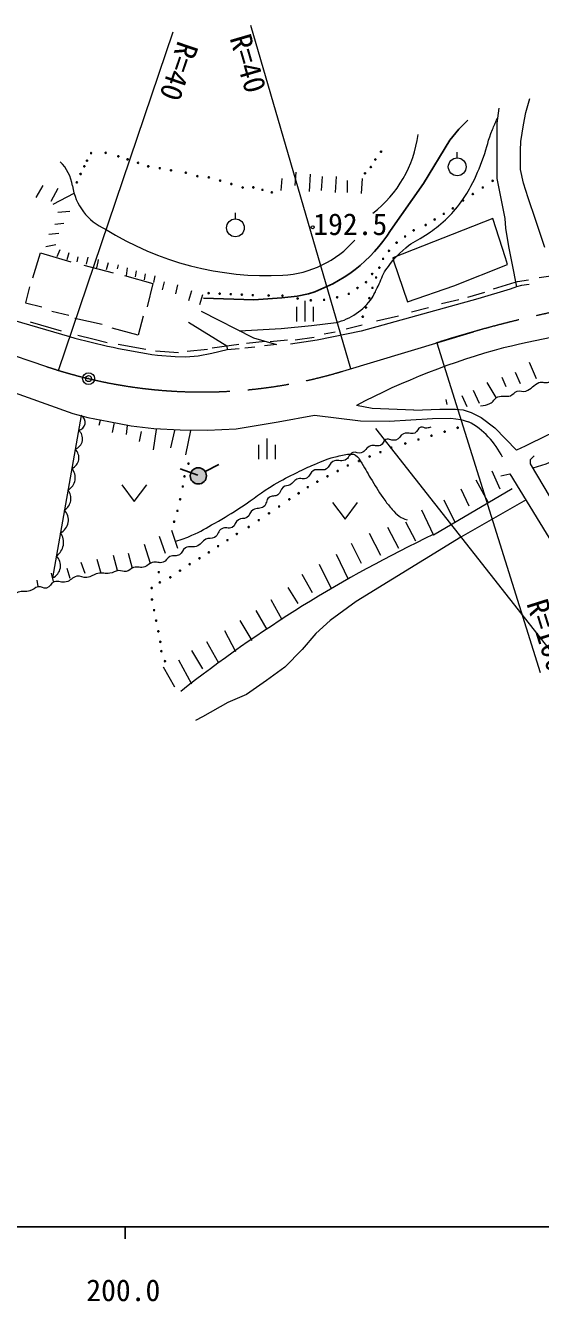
# Model space of a CAD drawing. Units: millimetres, scale not verified. Extents: x 40000 to 680000, y 20000 to 380000.
# Drawn here: x 259604 to 302992, y 198715 to 306219 of the extents above; entities that cross this region are included whole.
import ezdxf
from ezdxf.enums import TextEntityAlignment as Align

# ---------------------------------------------------------------- set-up
doc = ezdxf.new("R2010")
doc.units = ezdxf.units.MM
doc.header["$LTSCALE"] = 1000
doc.header["$PDMODE"] = 32
doc.header["$PDSIZE"] = 500
doc.linetypes.add('CHAIN', pattern=[18.5, 12, -1.5, 3.5, -1.5])
for name, color, linetype, lineweight in [('M-BGD', 7, 'Continuous', 13), ('M-BMK', 2, 'CHAIN', 13), ('M-BMK-SRVR', 3, 'Continuous', 13), ('M-STR-HTXT', 7, 'Continuous', 13), ('M-TTL-BAND', 7, 'Continuous', 25)]:
    doc.layers.add(name, color=color, linetype=linetype, lineweight=lineweight)
doc.styles.add('ＭＳ ゴシック', font='')
doc.styles.get('ＭＳ ゴシック').set_extended_font_data('MS Gothic')

msp = doc.modelspace()

# ---------------------------------------------------------------- hatches: boundary and pattern name
at = {"layer": 'M-BGD'}
msp.add_hatch(color=256, dxfattribs=at).paths.add_polyline_path([(274837, 268178, 0.97359), (273491, 268406, 0.01338), (273485, 268370, 0.41421), (274065, 267598, 0.41421)])

# ---------------------------------------------------------------- linework, layer by layer
for p, q in [((301763, 298878), (302090, 300074)), ((301559, 297850), (301763, 298878)), ((301348, 296454), (301559, 297850)), ((301298, 295676), (301348, 296454)), ((301320, 294088), (301298, 295676)), ((295978, 295061), (295978, 295561)), ((282390, 293850), (282305, 292749)), ((283575, 293681), (283490, 292241)), ((284591, 293511), (284506, 292326)), ((285776, 293511), (285692, 292157)), ((301549, 292941), (301320, 294088)), ((261054, 292749), (260461, 291733)), ((262324, 292495), (261731, 291395)), ((281204, 293342), (281120, 292326)), ((286708, 293173), (286708, 292157)), ((287978, 293342), (287893, 292072)), ((301945, 291702), (301549, 292941)), ((263678, 292072), (261900, 291141)), ((302600, 289800), (301945, 291702)), ((263340, 290548), (262324, 290463)), ((277287, 289926), (277287, 290426)), ((262832, 289532), (262070, 289447)), ((300000, 289955), (300046, 289145)), ((303367, 287518), (302600, 289800)), ((262408, 288685), (261562, 288601)), ((300046, 289145), (300285, 287603)), ((262154, 287754), (261308, 287585)), ((262493, 287331), (262239, 286738)), ((263255, 287077), (263086, 286484)), ((300285, 287603), (300565, 286185)), ((264017, 286738), (263932, 286315)), ((264510, 286036), (266984, 285370)), ((264858, 286714), (264717, 286103)), ((266557, 286230), (266388, 285637)), ((267404, 286061), (267319, 285722)), ((300565, 286185), (300982, 284194)), ((267947, 285145), (270321, 284497)), ((268166, 285807), (268081, 285129)), ((268928, 285553), (268843, 285045)), ((269690, 285299), (269605, 284791)), ((270507, 285136), (270393, 284566)), ((302889, 284997), (304650, 285249)), ((270321, 284497), (269862, 282507)), ((271298, 284621), (271129, 283944)), ((272399, 284367), (272230, 283605)), ((273584, 283859), (273330, 283013)), ((301064, 284650), (301983, 284794)), ((253226, 282942), (263297, 280007)), ((274516, 283521), (274262, 282674)), ((283166, 281283), (283166, 283033)), ((296106, 283097), (294666, 282759)), ((298271, 283719), (296845, 283298)), ((261816, 282166), (263255, 281827)), ((274396, 282148), (278801, 279893)), ((282466, 281283), (282466, 282508)), ((283866, 281283), (283866, 282508)), ((291026, 281743), (289163, 281319)), ((293566, 282420), (292126, 282081)), ((259992, 281263), (262595, 280486)), ((263763, 281573), (266049, 281065)), ((273330, 281235), (276556, 279230)), ((277621, 280497), (281158, 280686)), ((281158, 280686), (283695, 280938)), ((283695, 280938), (285765, 281195)), ((287978, 280981), (286623, 280642)), ((279797, 279607), (278216, 279430)), ((278801, 279893), (280747, 279335)), ((280207, 279606), (281690, 279724)), ((282313, 279737), (283933, 279955)), ((285692, 280388), (284760, 280219)), ((267404, 279372), (269732, 278960)), ((270547, 278810), (272482, 278665)), ((270727, 278437), (272200, 278319)), ((274938, 278928), (273229, 278752)), ((274138, 278387), (275302, 278602)), ((275302, 278602), (276601, 278931)), ((277585, 279330), (275317, 279039)), ((276556, 279230), (276601, 278931)), ((276601, 278931), (277597, 279012)), ((278918, 279118), (278086, 279037)), ((280747, 279335), (279743, 279218)), ((272200, 278319), (273102, 278312)), ((273102, 278312), (274138, 278387)), ((302032, 277848), (302625, 276493)), ((299746, 276578), (300085, 275816)), ((300847, 277001), (301270, 276070)), ((297312, 275485), (297831, 274406)), ((298476, 276155), (299238, 274885)), ((295005, 274715), (295090, 274292)), ((296360, 275054), (296783, 274123)), ((264301, 273350), (261879, 259676)), ((263594, 273530), (264867, 273206)), ((264867, 273206), (266624, 272851)), ((280901, 272833), (283948, 273403)), ((283948, 273403), (287837, 272904)), ((290230, 272886), (293884, 273101)), ((292311, 273804), (294517, 273907)), ((293884, 273101), (295436, 273129)), ((294517, 273907), (295825, 273907)), ((295436, 273129), (296277, 273035)), ((295825, 273907), (296487, 273826)), ((296487, 273826), (297152, 273618)), ((297152, 273618), (298000, 273188)), ((298000, 273188), (299146, 272321)), ((265880, 272937), (265795, 272514)), ((266624, 272851), (268503, 272505)), ((267065, 272768), (266896, 271921)), ((268166, 272514), (268081, 271752)), ((268503, 272505), (270428, 272280)), ((269351, 272006), (269182, 271159)), ((270621, 272175), (270367, 270482)), ((270428, 272280), (272634, 272159)), ((272145, 272091), (271806, 270651)), ((272634, 272159), (274924, 272140)), ((273500, 272091), (273076, 270059)), ((274924, 272140), (277349, 272244)), ((277349, 272244), (280901, 272833)), ((287837, 272904), (290230, 272886)), ((296277, 273035), (296928, 272840)), ((299146, 272321), (300974, 270454)), ((279963, 269671), (279963, 271421)), ((279263, 269671), (279263, 270896)), ((280663, 269671), (280663, 270896)), ((301690, 270787), (300974, 270454)), ((297545, 267942), (298561, 266079)), ((298900, 268704), (299577, 267180)), ((267720, 267522), (268770, 266122)), ((268770, 266122), (269820, 267522)), ((300593, 267180), (293989, 263285)), ((296275, 267180), (296952, 265741)), ((285480, 266039), (286530, 264639)), ((286530, 264639), (287580, 266039)), ((294836, 266249), (295767, 264386)), ((292973, 265402), (293989, 263285)), ((271891, 263709), (272399, 262185)), ((288570, 263455), (289502, 261592)), ((290094, 263963), (291026, 262185)), ((291614, 264406), (292464, 262789)), ((269605, 262523), (270113, 260915)), ((270875, 263201), (271383, 261761)), ((287046, 262608), (287893, 260915)), ((265626, 261253), (265964, 260068)), ((266980, 261592), (267319, 260322)), ((268250, 261761), (268589, 260491)), ((285776, 261677), (286792, 259560)), ((263086, 260491), (263340, 259645)), ((264271, 260999), (264610, 260068)), ((284337, 260830), (285353, 258798)), ((260546, 259475), (260630, 258967)), ((261769, 260066), (261930, 259385)), ((282898, 259983), (283744, 258459)), ((281712, 258883), (282559, 257528)), ((279003, 256935), (279934, 255327)), ((280273, 257867), (281204, 256173)), ((277648, 256089), (278664, 254395)), ((285268, 256089), (284052, 254989)), ((276378, 255242), (277310, 253464)), ((284052, 254989), (282917, 253643)), ((274854, 254311), (275870, 252533)), ((272484, 252787), (273584, 250755)), ((273584, 253549), (274516, 252025)), ((282917, 253643), (281445, 252157)), ((271214, 252194), (272145, 250501)), ((281445, 252157), (279916, 251021)), ((279916, 251021), (278213, 249864)), ((278213, 249864), (276657, 249191)), ((276657, 249191), (274516, 247961)), ((274516, 247961), (273931, 247660))]:
    msp.add_line(p, q, dxfattribs=at)
at = {"layer": 'M-BGD', "lineweight": 25}
for p, q in [((281195, 283267), (282482, 283423)), ((282482, 283423), (283440, 283607)), ((272638, 268866), (274135, 268341)), ((274736, 268642), (275901, 269224))]:
    msp.add_line(p, q, dxfattribs=at)
at = {"layer": 'M-BGD'}
for points in [[(299492, 299269), (299323, 297999), (299323, 293342), (300000, 289955)], [(260207, 284960), (260856, 287070), (263424, 286315)], [(265626, 285807), (265712, 286322), (265754, 286499)], [(259953, 284198), (259614, 282843), (260969, 282505)], [(302030, 284412), (301399, 284318), (300982, 284194), (300436, 284019), (297714, 283182), (287893, 280473), (284168, 279711), (281937, 279366)], [(299045, 284022), (300872, 284594), (301064, 284650)], [(269520, 281743), (269097, 280134), (266896, 280727)], [(240310, 281065), (240903, 281658), (263594, 273530)], [(264017, 280134), (265268, 279820), (266481, 279502)], [(292311, 273804), (288824, 273953), (287488, 274210)], [(302371, 268958), (303472, 269297), (310838, 272599)], [(302456, 269974), (302117, 269635), (302117, 269297), (313378, 250331), (314224, 250501)], [(299662, 268281), (300424, 268450), (306012, 259306), (311684, 249400), (311346, 248892)], [(301778, 266249), (296275, 263116), (287470, 257697), (285268, 256089)]]:
    msp.add_lwpolyline(points, dxfattribs=at)
at = {"layer": 'M-BGD', "lineweight": 25}
for points in [[(296868, 298253), (296106, 297491), (295344, 296559), (293142, 292919), (290350, 288944)], [(274604, 283257), (278834, 283097), (281195, 283267)]]:
    msp.add_lwpolyline(points, dxfattribs=at)
at = {"layer": 'M-BGD'}
msp.add_lwpolyline([(290544, 286650), (290613, 286387), (291788, 282928), (295682, 284283), (300214, 286094), (300047, 286645), (298984, 289955)], close=True, dxfattribs=at)
at = {"layer": 'M-BGD', "lineweight": 25}
for centre, radius in [((289562, 295589), 50), ((264786, 294836), 50), ((265132, 295471), 50), ((266357, 295499), 50), ((267419, 295203), 50), ((268204, 294949), 50), ((269075, 294655), 50), ((289076, 294935), 50), ((264244, 293705), 50), ((264562, 294359), 50), ((269945, 294360), 50), ((270918, 294194), 50), ((271858, 294020), 50), ((273107, 293824), 50), ((274077, 293529), 50), ((288207, 293767), 50), ((288702, 294300), 50), ((263927, 293013), 50), ((275048, 293430), 50), ((275999, 293146), 50), ((276949, 292862), 50), ((277900, 292577), 50), ((278796, 292579), 50), ((279577, 292373), 50), ((298131, 292576), 50), ((298965, 293129), 50), ((280357, 292166), 50), ((296464, 291471), 50), ((297297, 292024), 50), ((294849, 290349), 50), ((295614, 290818), 50), ((293319, 289411), 50), ((294084, 289880), 50), ((291586, 288442), 50), ((292303, 288958), 50), ((290230, 287242), 50), ((290869, 287927), 50), ((289741, 286567), 50), ((288816, 285278), 50), ((289154, 284988), 50), ((289411, 285820), 50), ((287570, 284103), 50), ((288291, 284589), 50), ((288843, 284112), 50), ((275039, 283669), 50), ((275968, 283626), 50), ((276897, 283582), 50), ((277827, 283539), 50), ((278756, 283496), 50), ((280094, 283473), 50), ((281258, 283460), 50), ((282538, 283213), 50), ((283637, 283072), 50), ((284762, 283111), 50), ((285864, 283316), 50), ((286848, 283617), 50), ((288570, 283242), 50), ((288018, 281691), 50), ((288294, 282466), 50), ((294917, 271998), 50), ((296021, 272330), 50), ((291606, 271002), 50), ((292710, 271334), 50), ((293814, 271666), 50), ((288604, 269905), 50), ((289507, 270277), 50), ((290410, 270650), 50), ((273340, 269303), 50), ((274161, 268274), 683), ((286758, 269144), 50), ((287701, 269533), 50), ((273004, 268239), 50), ((284196, 267781), 50), ((285050, 268235), 50), ((285904, 268689), 50), ((272865, 267383), 50), ((282612, 266811), 50), ((283386, 267321), 50), ((272635, 266293), 50), ((280979, 265692), 50), ((281838, 266302), 50), ((272127, 264410), 50), ((272407, 265335), 50), ((279263, 264545), 50), ((280121, 265119), 50), ((277402, 263372), 50), ((278404, 263972), 50), ((275835, 262347), 50), ((276619, 262859), 50), ((274267, 261322), 50), ((275051, 261835), 50), ((270840, 260157), 50), ((272619, 260285), 50), ((273430, 260840), 50), ((270927, 259307), 50), ((271809, 259730), 50), ((270236, 258828), 50), ((270254, 257864), 50), ((270441, 256962), 50), ((270616, 256072), 50), ((270791, 255183), 50), ((270967, 254294), 50), ((271043, 253508), 50), ((271361, 252665), 50)]:
    msp.add_circle(centre, radius, dxfattribs=at)
at = {"layer": 'M-BGD'}
for centre, radius in [((295978, 294311), 750), ((277287, 289176), 750), ((283799, 289219), 121)]:
    msp.add_circle(centre, radius, dxfattribs=at)
for centre, radius, start, end in [((282910, 298258), 9844, 307.23442, 352.8023), ((260017, 292210), 3570, 8.00999, 45.12012), ((268273, 293438), 4778, 188.80336, 246.20492), ((279967, 310762), 25617, 237.87788, 272.93262), ((280805, 293848), 8682, 273.12026, 318.85417), ((284537, 286264), 5216, 283.60876, 324.86364), ((326897, 166278), 115968, 98.07073, 103.4687), ((279579, 338700), 60910, 254.49604, 261.64356), ((315287, 221378), 59699, 104.94966, 117.75258), ((334782, 204140), 74411, 107.74586, 116.40583), ((263971, 272776), 662, 279.74641, 60.16644), ((263463, 271407), 948, 290.79359, 49.11927), ((293693, 266884), 6778, 25.9249, 61.48885), ((263112, 269809), 990, 293.90763, 46.00523), ((262599, 268133), 1196, 299.76339, 40.14946), ((262262, 266384), 1170, 302.55617, 37.35669), ((262008, 264560), 1218, 296.47882, 43.43403), ((261461, 262669), 1353, 303.57118, 36.34167), ((342503, 161501), 112811, 115.49435, 128.2287), ((261415, 260720), 1143, 293.95769, 45.95516)]:
    msp.add_arc(centre, radius, start, end, dxfattribs=at)
at = {"layer": 'M-BGD', "lineweight": 25}
msp.add_arc((279573, 295756), 12750, 287.65721, 327.70056, dxfattribs=at)
at = {"layer": 'M-BGD'}
for points, knots in [([(288803, 283262), (289053, 283740), (289117, 283866), (289312, 284256), (289580, 284792), (289641, 285142), (289976, 285639), (290522, 286450), (290913, 286857), (291649, 287499), (292229, 288005), (292680, 288117), (293313, 288555), (293904, 288965), (294250, 289182), (294780, 289668), (295369, 290207), (295690, 290528), (296169, 291165), (296589, 291723), (296809, 292052), (297132, 292670), (297614, 293591), (297813, 294143), (298183, 295114), (298524, 296009), (298566, 296565), (298941, 297446), (299100, 297821), (299155, 297957), (299376, 298395)], [0, 0, 0, 0, 1, 1, 1, 2, 2, 2, 3, 3, 3, 4, 4, 4, 5, 5, 5, 6, 6, 6, 7, 7, 7, 8, 8, 8, 9, 9, 9, 10, 10, 10, 10]), ([(297932, 274172), (298279, 274202), (298438, 274221), (298726, 274359), (299039, 274509), (299092, 274786), (299408, 274929), (299783, 275098), (300070, 274890), (300455, 275032), (300708, 275125), (300776, 275330), (301035, 275406), (301308, 275485), (301494, 275322), (301764, 275415), (302252, 275583), (302387, 275951), (302867, 276144), (303165, 276264), (303402, 276037), (303689, 276181), (304083, 276380), (304101, 276794), (304512, 276957), (304859, 277095), (305096, 276813), (305465, 276872), (305843, 276933), (305987, 277216), (306368, 277252), (306792, 277293), (307011, 276983), (307434, 277028), (307845, 277071), (307997, 277388), (308406, 277445), (308798, 277500), (309015, 277259), (309409, 277296), (309862, 277339), (310077, 277577), (310531, 277614), (310820, 277637), (310972, 277459), (311262, 277479), (311665, 277505), (311857, 277723), (312259, 277746), (312669, 277770), (312891, 277575), (313300, 277609), (313641, 277638), (313803, 277803), (314141, 277852), (314514, 277907), (314739, 277768), (315107, 277852), (315498, 277942), (315649, 278198), (316042, 278276), (316337, 278335), (316513, 278143), (316808, 278201), (317222, 278283), (317386, 278555), (317802, 278620), (318115, 278670), (318290, 278465), (318604, 278504), (318926, 278544), (319064, 278739), (319385, 278787), (319707, 278834), (319899, 278701), (320220, 278762), (320600, 278833), (320743, 279101), (321125, 279165), (321549, 279235), (321802, 278986), (322222, 279077), (322603, 279159), (322709, 279500), (323094, 279563), (323433, 279618), (323631, 279376), (323967, 279451), (324248, 279513), (324325, 279748), (324602, 279825), (324977, 279929), (325215, 279740), (325599, 279806), (325988, 279873), (326141, 280126), (326527, 280209), (326946, 280298), (327208, 280096), (327623, 280202), (327980, 280294), (328085, 280590), (328446, 280663), (328771, 280729), (328959, 280514), (329287, 280557), (329700, 280613), (329855, 280909), (330265, 280981), (330774, 281071), (331079, 280806), (331586, 280908), (331998, 280990), (332140, 281305), (332554, 281377), (332888, 281436), (333089, 281255), (333422, 281323), (333736, 281387), (333842, 281618), (334153, 281697), (334521, 281791), (334757, 281594), (335125, 281689), (335436, 281769), (335531, 282025), (335846, 282085), (336133, 282140), (336301, 281938), (336588, 281992), (336927, 282055), (337036, 282320), (337373, 282397), (337715, 282474), (337934, 282299), (338270, 282397), (338616, 282497), (338704, 282777), (339043, 282901), (339397, 283031), (339647, 282862), (340006, 282981), (340268, 283068), (340362, 283244), (340629, 283317), (341061, 283436), (341341, 283145), (341775, 283255), (342112, 283340), (342235, 283567), (342573, 283648), (342966, 283741), (343209, 283553), (343607, 283623), (344014, 283693), (344170, 283963), (344573, 284053), (345066, 284162), (345377, 283880), (345864, 284012), (346191, 284101), (346303, 284332), (346631, 284417), (347058, 284527), (347325, 284269), (347759, 284349), (348155, 284421), (348313, 284688), (348712, 284741), (349102, 284793), (349317, 284571), (349709, 284604), (350164, 284643), (350369, 284915), (350824, 284953), (351281, 284991), (351534, 284762), (351990, 284816), (352438, 284869), (352619, 285185), (353067, 285233), (353470, 285277), (353697, 285022), (354096, 285096), (354453, 285163), (354495, 285546), (354843, 285652), (355050, 285715), (355183, 285601), (355397, 285633), (355621, 285667), (355720, 285803), (355945, 285820), (356301, 285846), (356493, 285679), (356849, 285689), (357294, 285702), (357514, 285927), (357958, 285951), (358339, 285971), (358538, 285727), (358918, 285764), (359435, 285813), (359667, 286110), (360183, 286173), (360568, 286221), (360787, 285965), (361167, 286043), (361617, 286134), (361782, 286449), (362233, 286541), (362581, 286612), (362784, 286379), (363136, 286429), (363639, 286500), (363869, 286754), (364370, 286840), (364723, 286901), (364930, 286762), (365286, 286803), (365712, 286852), (365922, 287054), (366351, 287074), (366822, 287096), (367079, 286879), (367548, 286924), (368049, 286973), (368282, 287232), (368781, 287298), (369151, 287347), (369368, 287165), (369735, 287233), (370216, 287322), (370427, 287598), (370912, 287663), (371246, 287707), (371429, 287483), (371763, 287526), (372172, 287578), (372346, 287828), (372754, 287887), (373144, 287943), (373365, 287742), (373757, 287781), (374183, 287823), (374381, 288035), (374804, 288105), (375238, 288177), (375502, 288015), (375930, 288118), (376259, 288198), (376389, 288408), (376721, 288474), (377163, 288560), (377421, 288314), (377868, 288368), (378276, 288417), (378455, 288676), (378865, 288704), (379189, 288726), (379358, 288512), (379681, 288542), (380050, 288577), (380218, 288794), (380588, 288819), (380848, 288837), (380966, 288828), (381254, 288776)], [0, 0, 0, 0, 1, 1, 1, 2, 2, 2, 3, 3, 3, 4, 4, 4, 5, 5, 5, 6, 6, 6, 7, 7, 7, 8, 8, 8, 9, 9, 9, 10, 10, 10, 11, 11, 11, 12, 12, 12, 13, 13, 13, 14, 14, 14, 15, 15, 15, 16, 16, 16, 17, 17, 17, 18, 18, 18, 19, 19, 19, 20, 20, 20, 21, 21, 21, 22, 22, 22, 23, 23, 23, 24, 24, 24, 25, 25, 25, 26, 26, 26, 27, 27, 27, 28, 28, 28, 29, 29, 29, 30, 30, 30, 31, 31, 31, 32, 32, 32, 33, 33, 33, 34, 34, 34, 35, 35, 35, 36, 36, 36, 37, 37, 37, 38, 38, 38, 39, 39, 39, 40, 40, 40, 41, 41, 41, 42, 42, 42, 43, 43, 43, 44, 44, 44, 45, 45, 45, 46, 46, 46, 47, 47, 47, 48, 48, 48, 49, 49, 49, 50, 50, 50, 51, 51, 51, 52, 52, 52, 53, 53, 53, 54, 54, 54, 55, 55, 55, 56, 56, 56, 57, 57, 57, 58, 58, 58, 59, 59, 59, 60, 60, 60, 61, 61, 61, 62, 62, 62, 63, 63, 63, 64, 64, 64, 65, 65, 65, 66, 66, 66, 67, 67, 67, 68, 68, 68, 69, 69, 69, 70, 70, 70, 71, 71, 71, 72, 72, 72, 73, 73, 73, 74, 74, 74, 75, 75, 75, 76, 76, 76, 77, 77, 77, 78, 78, 78, 79, 79, 79, 80, 80, 80, 81, 81, 81, 82, 82, 82, 83, 83, 83, 84, 84, 84, 85, 85, 85, 86, 86, 86, 87, 87, 87, 88, 88, 88, 89, 89, 89, 89]), ([(293765, 272392), (293627, 272332), (293564, 272315), (293428, 272298), (293226, 272274), (293113, 272425), (292914, 272382), (292641, 272325), (292658, 271993), (292400, 271887), (292059, 271746), (291797, 271973), (291456, 271831), (291147, 271702), (291114, 271382), (290792, 271289), (290484, 271199), (290264, 271457), (289970, 271326), (289734, 271221), (289755, 270950), (289521, 270840), (289220, 270699), (288983, 270928), (288671, 270812), (288310, 270679), (288256, 270338), (287895, 270205), (287634, 270108), (287441, 270341), (287183, 270237), (286854, 270104), (286853, 269756), (286531, 269607), (286165, 269436), (285851, 269701), (285502, 269497), (285218, 269331), (285230, 269035), (284950, 268861), (284581, 268632), (284220, 268936), (283847, 268712), (283584, 268552), (283595, 268277), (283333, 268113), (283040, 267930), (282772, 268131), (282455, 267992), (282194, 267878), (282142, 267665), (281894, 267525), (281682, 267404), (281496, 267470), (281305, 267319), (281070, 267133), (281124, 266851), (280875, 266683), (280621, 266511), (280364, 266648), (280121, 266459), (279842, 266242), (279947, 265893), (279668, 265676), (279383, 265453), (279084, 265610), (278780, 265414), (278505, 265237), (278522, 264946), (278247, 264769), (278006, 264614), (277777, 264739), (277537, 264582), (277264, 264403), (277295, 264087), (277004, 263937), (276706, 263784), (276444, 263992), (276154, 263825), (275826, 263637), (275845, 263291), (275525, 263091), (275276, 262935), (275051, 263071), (274787, 262942), (274482, 262793), (274429, 262528), (274123, 262381), (273750, 262201), (273431, 262417), (273076, 262203), (272824, 262051), (272830, 261790), (272581, 261633), (272311, 261463), (272063, 261626), (271777, 261484), (271513, 261352), (271471, 261109), (271198, 260998), (270866, 260862), (270622, 261100), (270282, 260988), (270014, 260900), (269930, 260710), (269665, 260614), (269312, 260486), (269065, 260655), (268706, 260546), (268444, 260466), (268358, 260260), (268087, 260213), (267837, 260171), (267696, 260316), (267443, 260297), (267147, 260274), (267011, 260114), (266716, 260068), (266325, 260007), (266091, 260128), (265703, 260051), (265325, 259977), (265162, 259755), (264780, 259707), (264442, 259664), (264248, 259879), (263914, 259813), (263530, 259736), (263409, 259436), (263029, 259339), (262646, 259241), (262392, 259463), (262016, 259338), (261710, 259236), (261683, 258902), (261371, 258823), (261106, 258756), (260950, 258970), (260680, 258930), (260379, 258885), (260277, 258660), (259982, 258581), (259607, 258481), (259355, 258615), (258994, 258473), (258471, 258268), (258339, 257843), (257808, 257663), (257517, 257565), (257318, 257798), (257022, 257713), (256653, 257607), (256555, 257315), (256194, 257183), (255744, 257020), (255416, 257265), (254972, 257084), (254741, 256989), (254674, 256819), (254443, 256722), (254098, 256578), (253832, 256797), (253489, 256648), (253202, 256523), (253130, 256292), (252837, 256181), (252414, 256020), (252109, 256290), (251678, 256152), (251339, 256043), (251252, 255765), (250914, 255653), (250646, 255564), (250458, 255720), (250191, 255628), (249777, 255485), (249626, 255225), (249213, 255078), (249006, 255005), (248858, 255136), (248652, 255060), (248275, 254920), (248152, 254660), (247773, 254524), (247475, 254416), (247253, 254590), (246963, 254462), (246686, 254338), (246682, 254052), (246411, 253916), (246098, 253760), (245853, 253917), (245522, 253803), (245206, 253694), (245113, 253452), (244793, 253354), (244551, 253281), (244383, 253410), (244148, 253317), (243931, 253231), (243886, 253055), (243681, 252943), (243366, 252771), (243162, 252796), (242774, 252794)], [0, 0, 0, 0, 1, 1, 1, 2, 2, 2, 3, 3, 3, 4, 4, 4, 5, 5, 5, 6, 6, 6, 7, 7, 7, 8, 8, 8, 9, 9, 9, 10, 10, 10, 11, 11, 11, 12, 12, 12, 13, 13, 13, 14, 14, 14, 15, 15, 15, 16, 16, 16, 17, 17, 17, 18, 18, 18, 19, 19, 19, 20, 20, 20, 21, 21, 21, 22, 22, 22, 23, 23, 23, 24, 24, 24, 25, 25, 25, 26, 26, 26, 27, 27, 27, 28, 28, 28, 29, 29, 29, 30, 30, 30, 31, 31, 31, 32, 32, 32, 33, 33, 33, 34, 34, 34, 35, 35, 35, 36, 36, 36, 37, 37, 37, 38, 38, 38, 39, 39, 39, 40, 40, 40, 41, 41, 41, 42, 42, 42, 43, 43, 43, 44, 44, 44, 45, 45, 45, 46, 46, 46, 47, 47, 47, 48, 48, 48, 49, 49, 49, 50, 50, 50, 51, 51, 51, 52, 52, 52, 53, 53, 53, 54, 54, 54, 55, 55, 55, 56, 56, 56, 57, 57, 57, 58, 58, 58, 59, 59, 59, 60, 60, 60, 61, 61, 61, 62, 62, 62, 63, 63, 63, 64, 64, 64, 65, 65, 65, 66, 66, 66, 67, 67, 67, 68, 68, 68, 68]), ([(272205, 262768), (272877, 262970), (273083, 263044), (273626, 263270), (274409, 263595), (274804, 263873), (275543, 264289), (276444, 264795), (276937, 265101), (277804, 265663), (278892, 266367), (279430, 266870), (280541, 267537), (281278, 267979), (281719, 268178), (282489, 268560), (283053, 268840), (283368, 269001), (283947, 269247), (284679, 269557), (285094, 269740), (285868, 269920), (286327, 270026), (286589, 270109), (287060, 270102), (287194, 270100), (287281, 270100), (287396, 270032), (287689, 269860), (287743, 269629), (287929, 269345), (288295, 268787), (288447, 268441), (288798, 267873), (289203, 267219), (289414, 266840), (289869, 266219), (290098, 265905), (290243, 265741), (290504, 265452), (290719, 265215), (290827, 265061), (291093, 264882), (291331, 264722), (291450, 264675), (291757, 264564)], [0, 0, 0, 0, 1, 1, 1, 2, 2, 2, 3, 3, 3, 4, 4, 4, 5, 5, 5, 6, 6, 6, 7, 7, 7, 8, 8, 8, 9, 9, 9, 10, 10, 10, 11, 11, 11, 12, 12, 12, 13, 13, 13, 14, 14, 14, 15, 15, 15, 15])]:
    msp.add_open_spline(points, degree=3, knots=knots, dxfattribs=at)
at = {"layer": 'M-BMK'}
for p, q in [((218483, 291955), (261379, 277484)), ((286330, 277095), (297341, 280416))]:
    msp.add_line(p, q, dxfattribs=at)
for centre, radius, start, end in [((325329, 181910), 102405, 93.2978, 107.70955), ((274465, 316431), 41087, 251.42872, 256.56309), ((274465, 316431), 41087, 256.56309, 286.78532)]:
    msp.add_arc(centre, radius, start, end, dxfattribs=at)
at = {"layer": 'M-BMK-SRVR'}
msp.add_circle((264917, 276469), 500, dxfattribs=at)
msp.add_point((264917, 276469), dxfattribs=at)
at = {"layer": 'M-STR-HTXT'}
for p, q in [((262381, 277162), (272044, 305692)), ((287011, 277300), (278582, 306219)), ((294255, 279487), (302977, 251713)), ((316635, 237279), (289110, 272265))]:
    msp.add_line(p, q, dxfattribs=at)
at = {"layer": 'M-TTL-BAND'}
for p, q in [((40000, 205000), (579000, 205000)), ((268000, 205000), (268000, 204000))]:
    msp.add_line(p, q, dxfattribs=at)

# ---------------------------------------------------------------- texts
at = {"layer": 'M-BGD', "style": 'ＭＳ ゴシック'}
msp.add_text('192.5', height=1833, dxfattribs=at).set_placement((283848, 288014), align=Align.BOTTOM_LEFT)
at = {"layer": 'M-STR-HTXT', "style": 'ＭＳ ゴシック'}
for s, rotation, p in [('R=40', 286.25, (276958, 302619)), ('R=40', 251.289, (271144, 302827)), ('R=100', 287.434, (302205, 254394))]:
    msp.add_text(s, height=1833, rotation=rotation, dxfattribs=at).set_placement(p, align=Align.BOTTOM_CENTER)
at = {"layer": 'M-TTL-BAND', "style": 'ＭＳ ゴシック'}
msp.add_text('200.0', height=1833, dxfattribs=at).set_placement((267844, 198195), align=Align.BOTTOM_CENTER)

doc.saveas('drawing.dxf')
